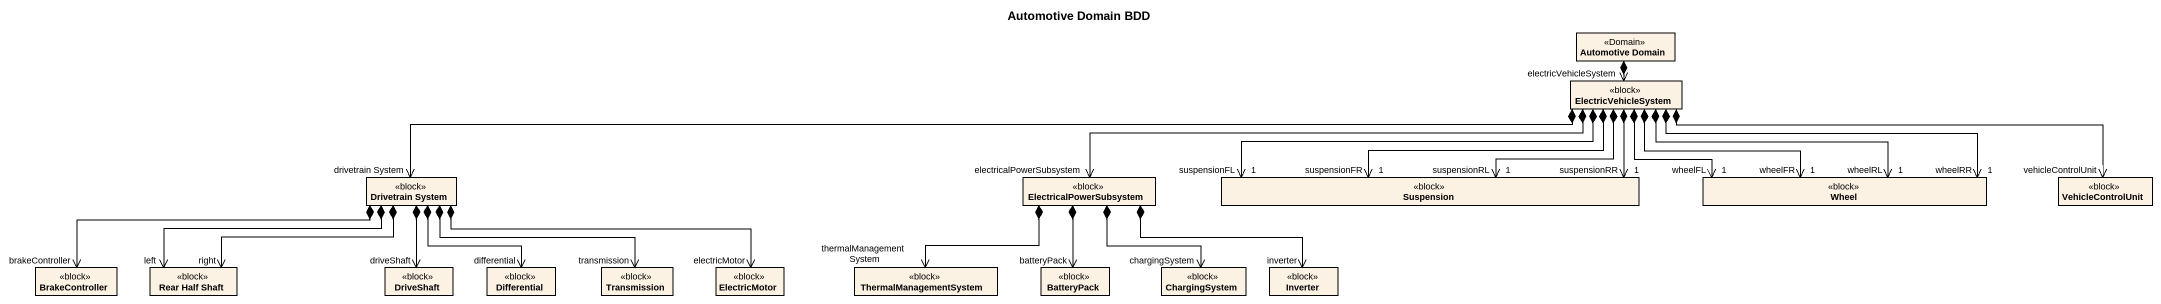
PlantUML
@startuml
title Automotive Domain BDD
hide circle
hide empty members
class "Automotive Domain" as Automotive_Domain <<Domain>>
class ElectricVehicleSystem <<block>>
class "Drivetrain System" as Drivetrain_System <<block>>
class ElectricalPowerSubsystem <<block>>
class Suspension <<block>>
class Wheel <<block>>
class VehicleControlUnit <<block>>
class BrakeController <<block>>
class "Rear Half Shaft" as Rear_Half_Shaft <<block>>
class DriveShaft <<block>>
class Differential <<block>>
class Transmission <<block>>
class ElectricMotor <<block>>
class ThermalManagementSystem <<block>>
class BatteryPack <<block>>
class ChargingSystem <<block>>
class Inverter <<block>>
Automotive_Domain *--> "electricVehicleSystem" ElectricVehicleSystem
ElectricVehicleSystem *-left-> "drivetrain System" Drivetrain_System
ElectricVehicleSystem *-left-> "electricalPowerSubsystem" ElectricalPowerSubsystem
ElectricVehicleSystem *-left-> "suspensionFL\n1" Suspension
ElectricVehicleSystem *-left-> "suspensionFR\n1" Suspension
ElectricVehicleSystem *-left-> "suspensionRL\n1" Suspension
ElectricVehicleSystem *-left-> "suspensionRR\n1" Suspension
ElectricVehicleSystem *-right-> "wheelFL\n1" Wheel
ElectricVehicleSystem *-right-> "wheelFR\n1" Wheel
ElectricVehicleSystem *-right-> "wheelRL\n1" Wheel
ElectricVehicleSystem *-right-> "wheelRR\n1" Wheel
ElectricVehicleSystem *-right-> "vehicleControlUnit" VehicleControlUnit
Drivetrain_System *-left-> "brakeController" BrakeController
Drivetrain_System *-left-> "left" Rear_Half_Shaft
Drivetrain_System *-left-> "right" Rear_Half_Shaft
Drivetrain_System *--> "driveShaft" DriveShaft
Drivetrain_System *--> "differential" Differential
Drivetrain_System *-right-> "transmission" Transmission
Drivetrain_System *-right-> "electricMotor" ElectricMotor
ElectricalPowerSubsystem *-left-> "thermalManagementSystem" ThermalManagementSystem
ElectricalPowerSubsystem *--> "batteryPack" BatteryPack
ElectricalPowerSubsystem *--> "chargingSystem" ChargingSystem
ElectricalPowerSubsystem *-right-> "inverter" Inverter
@enduml
